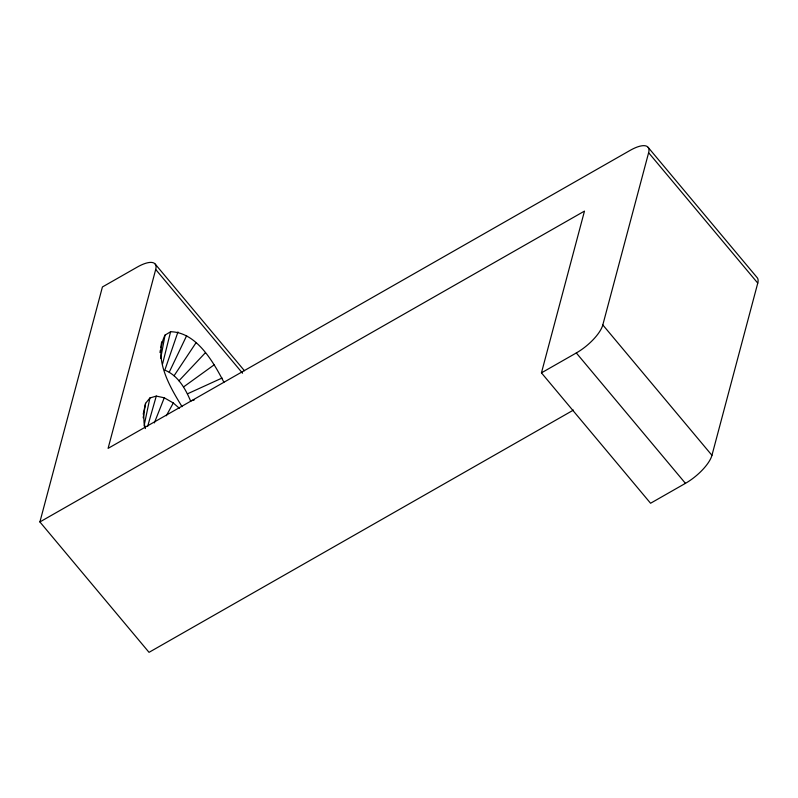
<?xml version="1.0" encoding="UTF-8"?>
<svg xmlns="http://www.w3.org/2000/svg" width="798" height="798" viewBox="0 0 798 798"><rect width="100%" height="100%" fill="white"/><g stroke="black" fill="none" stroke-linecap="round" stroke-linejoin="round"><path stroke-width="1.2" d="M223.919 382.272C213.405 362.023 196.478 332.168 170.602 331.739L165.036 335.11C153.156 358.651 169.675 386.611 182.044 406.651M143.211 414.172L145.575 403.339L149.904 397.983L156.278 396.087L164.258 397.793L173.306 402.98L179.341 408.277M159.989 352.566L160.358 350.172M160.727 347.788L161.665 341.823M143.191 417.803L145.575 403.339M160.697 358.342L165.036 335.11M144.069 425.863L149.904 397.983M162.533 364.078L170.602 331.739M573.443 410.082L149.036 652.335L39.9 521.942L102.423 286.971L137.296 267.071A28.509 10.155 -39.9 0 1 155.7 269.465L242.532 373.205M155.7 269.465L108.089 448.376L630.221 150.333A28.509 10.155 -39.9 0 1 648.624 152.727L757.761 283.12L711.946 455.319A28.509 10.155 -39.9 0 1 685.442 483.349L650.57 503.249L541.443 372.856L584.485 211.091L39.9 521.942M541.443 372.856L576.316 352.955A28.509 10.155 -39.9 0 0 602.809 324.926L648.624 152.727M147.64 426.421L156.278 396.087M177.964 331.938L164.827 370.172C177.824 375.309 185.385 388.606 190.542 400.905L194.183 400.017M154.353 422.91L164.258 397.793M169.276 372.097L186.642 335.699M166.303 415.768L173.306 402.98M174.094 375.728L196.019 342.761M178.942 380.796L205.475 352.646M183.51 386.97L214.363 364.676M187.46 393.833L222.073 378.033M648.166 147.401L757.292 277.794A28.509 10.155 -39.9 0 1 757.761 283.12M602.809 324.926L711.946 455.319M576.316 352.955L685.442 483.349M155.231 264.128L244.447 370.731M145.396 428.586L144.059 422.78L143.58 411.798"/></g></svg>
